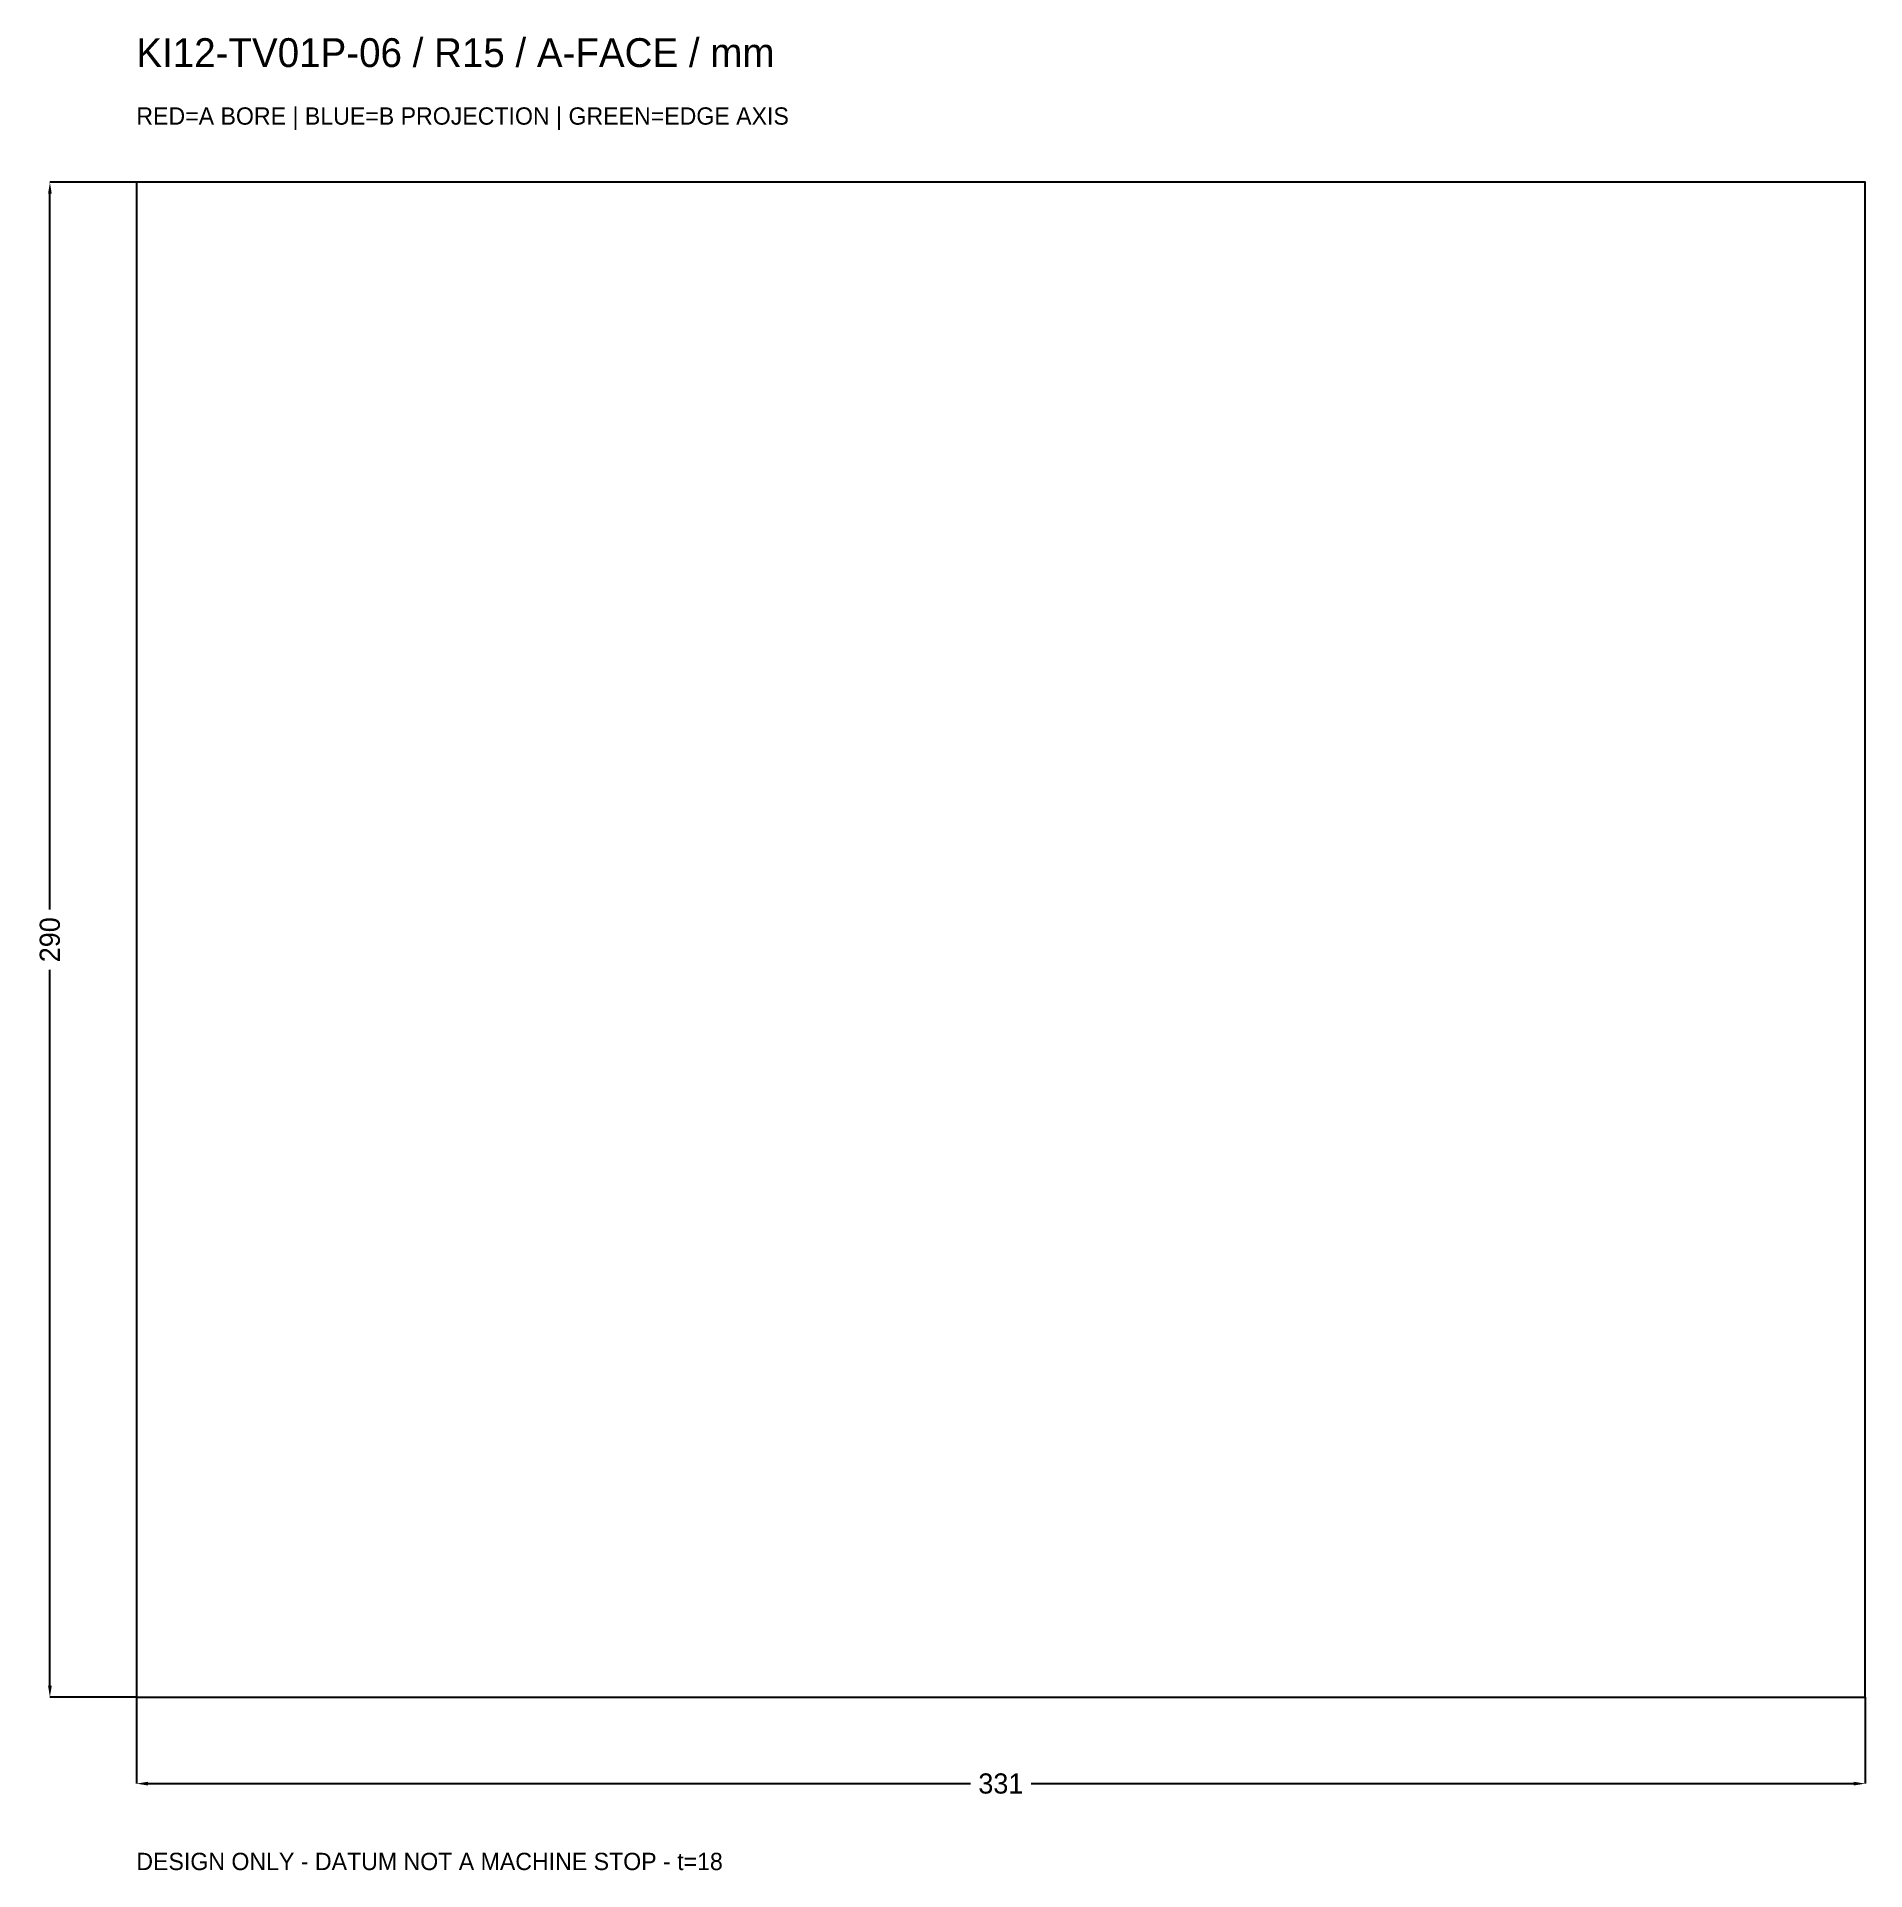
# Model space of a CAD drawing. Header units: millimetres. Extents: x -19 to 331, y -33 to 318.
import ezdxf

# ---------------------------------------------------------------- set-up
doc = ezdxf.new("R2010")
doc.units = ezdxf.units.MM
doc.layers.add('CONTOUR', color=7, linetype='Continuous')
doc.layers.add('TEXT', color=7, linetype='Continuous')
doc.dimstyles.get("Standard").update_dxf_attribs({"dimtxt": 2.5, "dimasz": 2.5, "dimexe": 1.25, "dimexo": 0.625, "dimtad": 1, "dimcen": 2.5, "dimazin": 3, "dimtfac": 1, "dimtmove": 0, "dimatfit": 3})

# ---------------------------------------------------------------- blocks, each defined once
blk = doc.blocks.new('_CLOSEDFILLED')
at = {"color": 0, "linetype": 'BYBLOCK'}
blk.add_solid([(-1, 0.16), (0, 0), (-1, -0.16)], dxfattribs=at)
blk = doc.blocks.new('*D1')
at = {"color": 2}
for p, q in [((0, 0), (0, -16.55)), ((331, 0), (331, -16.55)), ((2.21, -16.55), (159.71, -16.55)), ((171.29, -16.55), (328.79, -16.55))]:
    blk.add_line(p, q, dxfattribs=at)
at = {"layer": 'Defpoints'}
for p in [(0, 0), (331, 0), (0, -16.55)]:
    blk.add_point(p, dxfattribs=at)
at = {"color": 2, "xscale": 2.2066666666666666, "yscale": 2.2066666666666666, "rotation": 180}
blk.add_blockref('_CLOSEDFILLED', (0, -16.55), dxfattribs=at)
at = {"color": 2, "xscale": 2.2066666666666666, "yscale": 2.2066666666666666}
blk.add_blockref('_CLOSEDFILLED', (331, -16.55), dxfattribs=at)
at = {"color": 7, "insert": (165.5, -16.55), "char_height": 3.862, "attachment_point": 5}
blk.add_mtext('331', dxfattribs=at)
blk = doc.blocks.new('*D2')
at = {"color": 2}
for p, q in [((0, 290), (-16.55, 290)), ((-16.55, 150.79), (-16.55, 287.79)), ((-16.55, 2.21), (-16.55, 139.21)), ((0, 0), (-16.55, 0))]:
    blk.add_line(p, q, dxfattribs=at)
at = {"layer": 'Defpoints'}
for p in [(0, 290), (-16.55, 0), (0, 0)]:
    blk.add_point(p, dxfattribs=at)
at = {"color": 2, "xscale": 2.2066666666666666, "yscale": 2.2066666666666666}
for p, rotation in [((-16.55, 290), 90), ((-16.55, 0), 270)]:
    blk.add_blockref('_CLOSEDFILLED', p, dxfattribs=dict(at, rotation=rotation))
at = {"color": 7, "insert": (-16.55, 145), "char_height": 3.862, "attachment_point": 5, "rotation": 90}
blk.add_mtext('290', dxfattribs=at)

msp = doc.modelspace()

# ---------------------------------------------------------------- linework, layer by layer
at = {"layer": 'CONTOUR'}
msp.add_lwpolyline([(0, 0), (331, 0), (331, 290), (0, 290)], close=True, dxfattribs=at)

# ---------------------------------------------------------------- texts
at = {"layer": 'TEXT'}
for s, height, p in [('KI12-TV01P-06 / R15 / A-FACE / mm', 5.51667, (0, 312.067)), ('RED=A BORE | BLUE=B PROJECTION | GREEN=EDGE AXIS', 3.31, (0, 301.033)), ('DESIGN ONLY - DATUM NOT A MACHINE STOP - t=18', 3.31, (0, -33.1))]:
    msp.add_text(s, height=height, dxfattribs=at).set_placement(p)

# ---------------------------------------------------------------- dimensions: what is measured, and where the dimension line sits
dim = msp.add_linear_dim(base=(-16.55, 0), p1=(0, 0), p2=(0, 290), angle=90, dimstyle='Standard', override={"dimtxt": 3.861667, "dimasz": 2.206667, "dimdec": 2, "dimclrd": 2, "dimclre": 2, "dimclrt": 7})
dim.commit()
dim.dimension.update_dxf_attribs({"geometry": '*D2', "text_midpoint": (-16.55, 145)})
dim = msp.add_linear_dim(base=(0, -16.55), p1=(0, 0), p2=(331, 0), dimstyle='Standard', override={"dimtxt": 3.861667, "dimasz": 2.206667, "dimdec": 2, "dimclrd": 2, "dimclre": 2, "dimclrt": 7})
dim.commit()
dim.dimension.update_dxf_attribs({"geometry": '*D1', "text_midpoint": (165.5, -16.55)})

doc.saveas('drawing.dxf')
